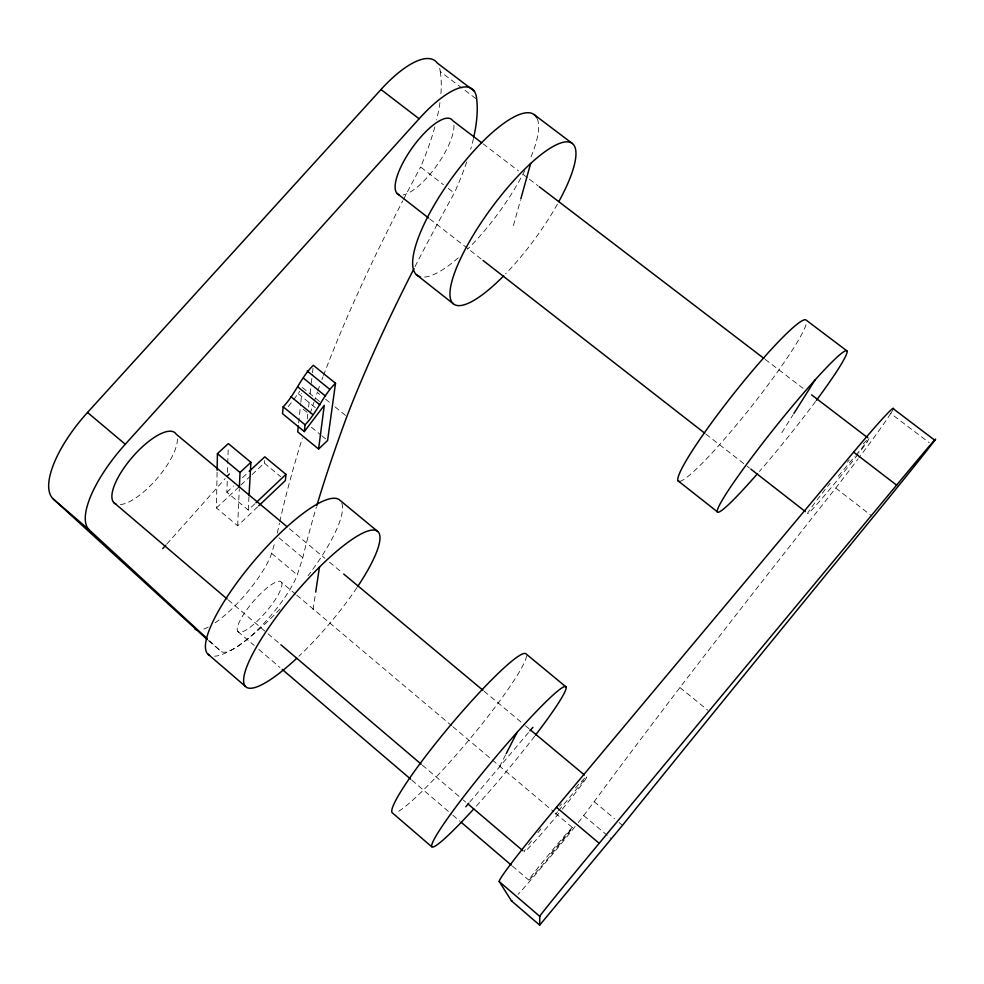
<?xml version="1.0" encoding="UTF-8"?>
<svg xmlns="http://www.w3.org/2000/svg" width="984" height="984" viewBox="0 0 984 984"><rect width="100%" height="100%" fill="white"/><g stroke="black" fill="none" stroke-linecap="round" stroke-linejoin="round"><path stroke-width="0.74" stroke-dasharray="4.92 3.69" d="M257.623 506.858L237.661 525.788L216.431 507.953L217.095 471.754M254.881 503.783L248.226 510.081L226.886 492.221L227.255 480.069M227.488 472.48L227.71 464.878M227.759 463.366L228.263 446.65M237.661 525.788L239.284 489.22M248.226 510.081L248.977 496.662M252.076 474.596L264.327 463.12L264.512 460.61M298.644 422.997L300.661 403.76M300.821 402.272L301.756 393.403M307.254 418.95L307.93 412.997M308.607 407.032L309.456 399.578M310.132 393.625L311.153 384.683M311.313 383.194L312.334 374.252M312.506 372.764L313.01 368.299M313.035 609.773L315.47 593.586M513.439 225.557L520.401 200.428M215.139 622.823A58.683 15.769 -49.2 0 0 271.658 553.402L275.065 541.754M208.35 640.51L220.773 651.187A58.88 14.662 -49.3 0 0 258.485 628.973A58.88 14.662 -49.3 0 0 297.279 574.927L302.814 557.731A1632.776 251.707 -56.4 0 1 316.356 507.166M499.466 766.93L505.542 754.974M869.007 438.729L867.507 441.324A48.487 1.857 -50.8 0 1 858.897 453.107M781.813 432.652L793.116 414.707M293.761 399.578L299.837 391.177M578.26 822.575A61.168 1.747 -50.3 0 0 583.697 815.564L594.164 801.665A1720.721 30.184 -51.1 0 1 679.932 687.545A809.734 18.819 -50.9 0 1 835.736 488.076A238.878 9.557 -50.6 0 0 858.146 458.839M288.189 406.65L292.888 400.759M550.72 853.768L572.516 827.642L554.951 812.784M555.591 814.235L557.534 811.911M558.506 810.742L586.759 776.954M838.27 476.219L854.911 456.318M855.895 455.137L867.642 441.09M469.737 802.12L528.962 732.01M166.776 544.127L225.213 478.531M226.886 492.221L233.577 485.985M242.495 477.658L248.066 472.455M216.431 507.953L239.825 486.059M240.932 485.014L250.957 475.629M439.651 68.277A81.869 29.028 -54.9 0 1 440.242 71.561L476.687 99.224M893.091 409.602A86.666 3.333 -50.8 0 1 890.729 413.477L929.179 442.652M483.058 143.812L518.47 170.872M523.365 174.611L528.248 178.338M529.466 179.273L538.014 185.804M765.195 359.394L803.055 388.323M434.83 126.924A225.324 83.136 -53.1 0 1 420.611 167.022L443.476 184.709M448.298 188.436L454.313 193.085A777.717 157.661 -54.9 0 0 414.719 267.205M835.736 488.076L871.996 516.12M429.737 218.903L481.828 259.505M705.959 434.153L745.946 465.309M747.151 466.244L749.574 468.138M319.628 394.35L317.266 392.419A1625.802 270.489 -56.9 0 0 314.351 400.992M325.556 399.16L330.292 403.022M335.027 406.872L346.872 416.515M679.932 687.545L707.816 710.239M302.371 387.475L319.665 401.57M298.152 393.637L315.421 407.72M303.232 409.221L308.976 413.92M311.375 427.216L320.636 434.805M321.805 435.752L326.43 439.541M264.327 463.12L280.686 476.687M289.419 528.691L324.818 558.248M329.542 562.196L342.53 573.032M484.14 691.26L524.263 724.753M525.444 725.749L528.986 728.701M279.025 537.817L302.814 557.731M594.164 801.665L614.545 818.725M619.071 822.513L622.466 825.355M271.658 553.402L297.279 574.927M583.697 815.564L611.495 838.909M281.498 582.307A32.964 8.204 -49.3 0 1 252.396 625.443A32.964 8.204 -49.3 0 1 244.819 612.54A32.964 8.204 -49.3 0 1 281.498 582.307L295.581 594.176M296.75 595.16L451.668 725.737M452.849 726.721L553.783 811.8M228.276 599.957L266.873 632.81M268.042 633.807L279.727 643.757M422.394 765.195L462.148 799.033M463.316 800.029L465.653 802.021M237.82 631.482L254.179 645.455M258.853 649.452L279.887 667.423M411.927 780.226L451.656 814.174M452.824 815.17L459.836 821.16M512.418 866.08L528.777 880.065M209.543 640.83L220.773 651.187M453.919 125.103A46.014 15.141 -54.5 0 1 436.084 166.48A46.014 15.141 -54.5 0 1 403.083 194.93M858.06 454.202A48.487 1.857 -50.8 0 1 811.259 510.512A48.487 1.857 -50.8 0 1 830.102 483.279M847.384 462.185A48.487 1.857 -50.8 0 1 849.327 459.872M863.177 443.944A48.487 1.857 -50.8 0 1 867.765 439.233M557.411 204.168A99.839 26.666 -53.6 0 1 505.641 273.847M537.301 118.855A99.372 29.139 -54 0 1 529.847 159.691M524.779 170.527A99.372 29.139 -54 0 1 467.449 249.296M458.286 257.82A99.372 29.139 -54 0 1 419.701 276.578M815.527 401.521A103.308 8.081 -51.3 0 1 759.414 471.447M806.031 324.683A102.779 10.922 -51.6 0 1 745.663 413.747A102.779 10.922 -51.6 0 1 679.698 481.397M177.378 438.962A46.432 16.334 -49.2 0 1 155.497 480.303A46.432 16.334 -49.2 0 1 118.732 504.644M562.356 809.119A49.016 2.017 -50.2 0 0 586.808 776.979L586.279 776.794A49.016 2.017 -50.2 0 0 573.66 789.943M558.863 813.362A49.016 2.017 -50.2 0 1 525.284 849.573M528.568 844.887A49.016 2.017 -50.2 0 1 531.852 840.508M537.854 832.771A49.016 2.017 -50.2 0 1 543.082 826.24M559.613 806.216A49.016 2.017 -50.2 0 1 561.47 804.014M356.848 587.755A101.893 22.915 -49.7 0 1 298.878 656.279M341.805 503.218A101.377 25.695 -49.6 0 1 308.053 575.8M279.997 609.01A101.377 25.695 -49.6 0 1 214.586 656.205M534.62 736.241A104.415 8.745 -50.1 0 1 475.764 806.757M526.452 655.688A103.874 11.808 -50 0 1 471.078 737.446A103.874 11.808 -50 0 1 396.318 812.538M440.242 71.561A225.324 83.136 -53.1 0 1 440.746 95.805M439.946 102.594A225.324 83.136 -53.1 0 1 436.625 119.937M317.758 391.029A775.06 169.519 -55.3 0 1 319.8 385.408M321.903 379.701A775.06 169.519 -55.3 0 1 322.986 376.823M323.49 375.494A775.06 169.519 -55.3 0 1 402.8 200.773M403.489 199.445A775.06 169.519 -55.3 0 1 420.611 167.022M277.328 533.144A1625.802 270.489 -56.9 0 1 279.456 523.193M279.776 521.741A1625.802 270.489 -56.9 0 1 302.346 438.077M310.169 413.551A1625.802 270.489 -56.9 0 1 313.871 402.394M208.276 627.042A58.683 15.769 -49.2 0 1 202.138 629.588M473.439 138.547A226.406 77.527 -52.9 0 1 470.672 149.31M466.724 161.942A226.406 77.527 -52.9 0 1 454.313 193.085M890.729 413.477A238.878 9.557 -50.6 0 1 859.032 457.658M575.111 826.548A61.168 1.747 -50.3 0 1 518.027 894.431M572.553 827.63L572.11 827.753A34.243 0.984 -50.3 0 0 537.51 868.368A34.243 0.984 -50.3 0 0 540.376 867.507A34.243 0.984 -50.3 0 0 572.553 827.63"/><path stroke-width="1.48" d="M539.687 925.12L539.786 916.375A88.056 0.922 -50.3 0 1 599.194 843.3L896.609 485.137A87.121 0.849 -50.5 0 1 931.59 444.485A240.133 2.435 -50.4 0 1 873.202 517.055A813.067 4.772 -50.5 0 0 712.465 714.015A1730.303 7.663 -50.5 0 0 622.466 825.355L539.687 925.12L511.459 900.864L499.257 881.602A87.601 3.604 -50.2 0 1 556.44 807.298L853.608 452.136A86.666 3.333 -50.8 0 1 893.411 408.864L934.8 440.242M217.12 470.241L217.427 453.649L228.35 443.612L250.895 462.332L249.063 495.161M239.346 487.707L240.022 472.468L250.895 462.332M318.595 449.024L327.586 440.5L335.519 383.293L313.355 365.31C300.956 377.057 295.237 394.412 283.146 406.798L282.543 413.698L304.327 431.582L324.277 405.322L318.595 449.024L297.709 431.878L298.337 425.961M249.173 471.41L264.77 456.834L285.95 474.374L285.36 480.549L258.731 505.801M304.327 431.582L305.089 424.793C317.156 412.321 323.158 395.137 335.519 383.293M315.692 592.11L319.468 567.104M520.807 198.952L530.634 163.492M506.219 753.646L517.031 732.391M793.928 413.428L814.936 380.119M465.789 806.794L468.753 803.288M529.946 730.841L532.91 727.336M162.741 548.641L165.767 545.247M227.23 476.268L229.247 474.005M207.304 638.764L89.396 530.019A82.976 29.212 -49.2 0 1 125.275 444.264L419.11 118.769A82.238 27.072 -54.5 0 1 476.687 99.224A226.406 77.527 -52.9 0 1 473.734 137.231M207.218 639.551L53.407 499.146A82.57 31.316 -49.1 0 1 87.527 412.468L380.98 89.519A81.869 29.028 -54.9 0 1 437.265 63.038L474.14 90.995M255.988 502.738L285.95 474.374M534.349 114.784L572.405 143.529M846.843 350.833L806.081 320.046A102.779 10.922 -51.6 0 0 730.362 397.966A102.779 10.922 -51.6 0 0 679.698 481.397M481.828 142.877L452.517 120.478A46.014 15.141 -54.5 0 0 412.333 147.649A46.014 15.141 -54.5 0 0 399.258 194.807M539.244 186.739L763.978 358.459M811.603 394.867L867.79 437.794M380.98 89.519L419.11 118.769M853.608 452.136L896.609 485.137M397.019 193.417L428.52 217.968M483.046 260.452L704.753 433.206M750.792 469.085L805.306 511.557M416.416 274.696L453.095 303.601M678.234 480.967L717.471 511.889M307.192 370.98L329.382 389M303.38 378.09L325.507 396.085M297.832 386.909L319.886 404.879M290.957 396.7L312.949 414.67M283.146 406.798L305.089 424.793M377.967 531.655L339.935 500.266A101.377 25.695 -49.6 0 0 252.876 562.381A101.377 25.695 -49.6 0 0 209.555 655.307M565.911 686.82L525.997 653.868A103.874 11.808 -50 0 0 451.545 724.003A103.874 11.808 -50 0 0 392.173 812.71L431.755 846.781M217.427 453.649L240.022 472.468M287.057 526.723L176.124 434.116A46.432 16.334 -49.2 0 0 132.151 457.388A46.432 16.334 -49.2 0 0 116.014 504.091M343.711 574.016L482.959 690.276M530.167 729.685L584.447 775.011M87.527 412.468L125.275 444.264M556.44 807.298L599.194 843.3M113.689 502.418L227.107 598.961M280.895 644.754L421.226 764.199M467.99 804.014L522.947 850.791M282.224 669.415L410.758 779.23M461.004 822.157L511.249 865.084M53.407 499.146L89.396 530.019M499.257 881.602L539.786 916.375M207.747 653.954L245.434 686.389M503.71 275.827A99.839 26.666 -53.6 0 1 453.772 275.151A99.839 26.666 -53.6 0 1 546.058 150.921A99.839 26.666 -53.6 0 1 558.789 201.683M419.701 276.578A99.372 29.139 -54 0 1 453.439 175.89A99.372 29.139 -54 0 1 536.846 117.871M757.545 473.599A103.308 8.081 -51.3 0 1 728.566 490.044A103.308 8.081 -51.3 0 1 829.106 364.916A103.308 8.081 -51.3 0 1 816.4 400.353M296.811 658.222A101.893 22.915 -49.7 0 1 249.702 659.932A101.893 22.915 -49.7 0 1 351.977 539.466A101.893 22.915 -49.7 0 1 357.635 586.575M473.808 808.897A104.415 8.745 -50.1 0 1 442.8 825.305A104.415 8.745 -50.1 0 1 546.673 701.038A104.415 8.745 -50.1 0 1 535.505 735.097M196.652 629.883A58.683 15.769 -49.2 0 1 194.795 628.874M316.774 505.751A1632.776 251.707 -56.4 0 1 346.872 416.515A777.717 157.661 -54.9 0 1 414.03 268.546M511.914 900.668A61.168 1.747 -50.3 0 1 511.459 900.864"/></g></svg>
